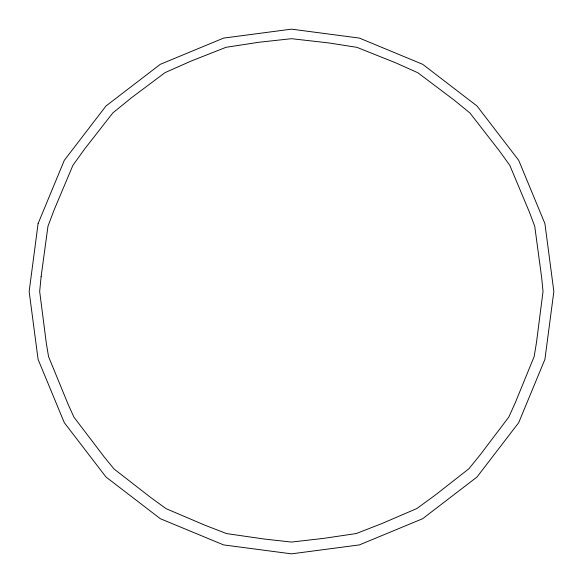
<?xml version="1.0" encoding="UTF-8"?>
<svg xmlns="http://www.w3.org/2000/svg" width="583" height="583" viewBox="0 0 583 583"><rect width="100%" height="100%" fill="white"/><g stroke="black" fill="none" stroke-linecap="round" stroke-linejoin="round"><path stroke-width="0.87" d="M41.116 276.663L39.673 291.5L46.283 342.957L48.549 356.599L68.131 404.318L73.924 417.115L104.138 456.853L114.028 468.972L151.099 497.802L166.111 508.682L205.58 525.472L226.627 533.598L264.252 539.042L291.5 542.066L323.995 538.328L356.351 533.525L381.887 523.556L416.823 508.558L435.042 495.259L468.827 468.827L480.509 454.434L508.857 416.991L515.277 402.729L534.174 356.526L536.455 342.658L543.021 291.5L541.68 277.741L534.742 226.321L529.51 212.365L509.848 165.441L499.864 151.507L469.971 113.029L454.252 100.181L417.807 72.729L395.748 62.855L356.92 47.34L328.783 42.931L291.5 38.689L258.692 42.282L226.066 47.303L191.151 61.047L165.113 72.591L131.627 97.631L112.876 112.876L84.775 148.818L72.919 165.302L54 210.208L47.966 226.248L41.116 276.663M38.092 223.602L29.15 291.5L38.092 359.398L64.298 422.675L105.989 477.011L160.325 518.702L223.602 544.908L291.5 553.85L359.398 544.908L422.675 518.702L477.011 477.011L518.702 422.675L544.908 359.398L553.85 291.5L544.908 223.602L518.702 160.325L477.011 105.989L422.675 64.298L359.398 38.092L291.5 29.15L223.602 38.092L160.325 64.298L105.989 105.989L64.298 160.325L38.092 223.602"/></g></svg>
